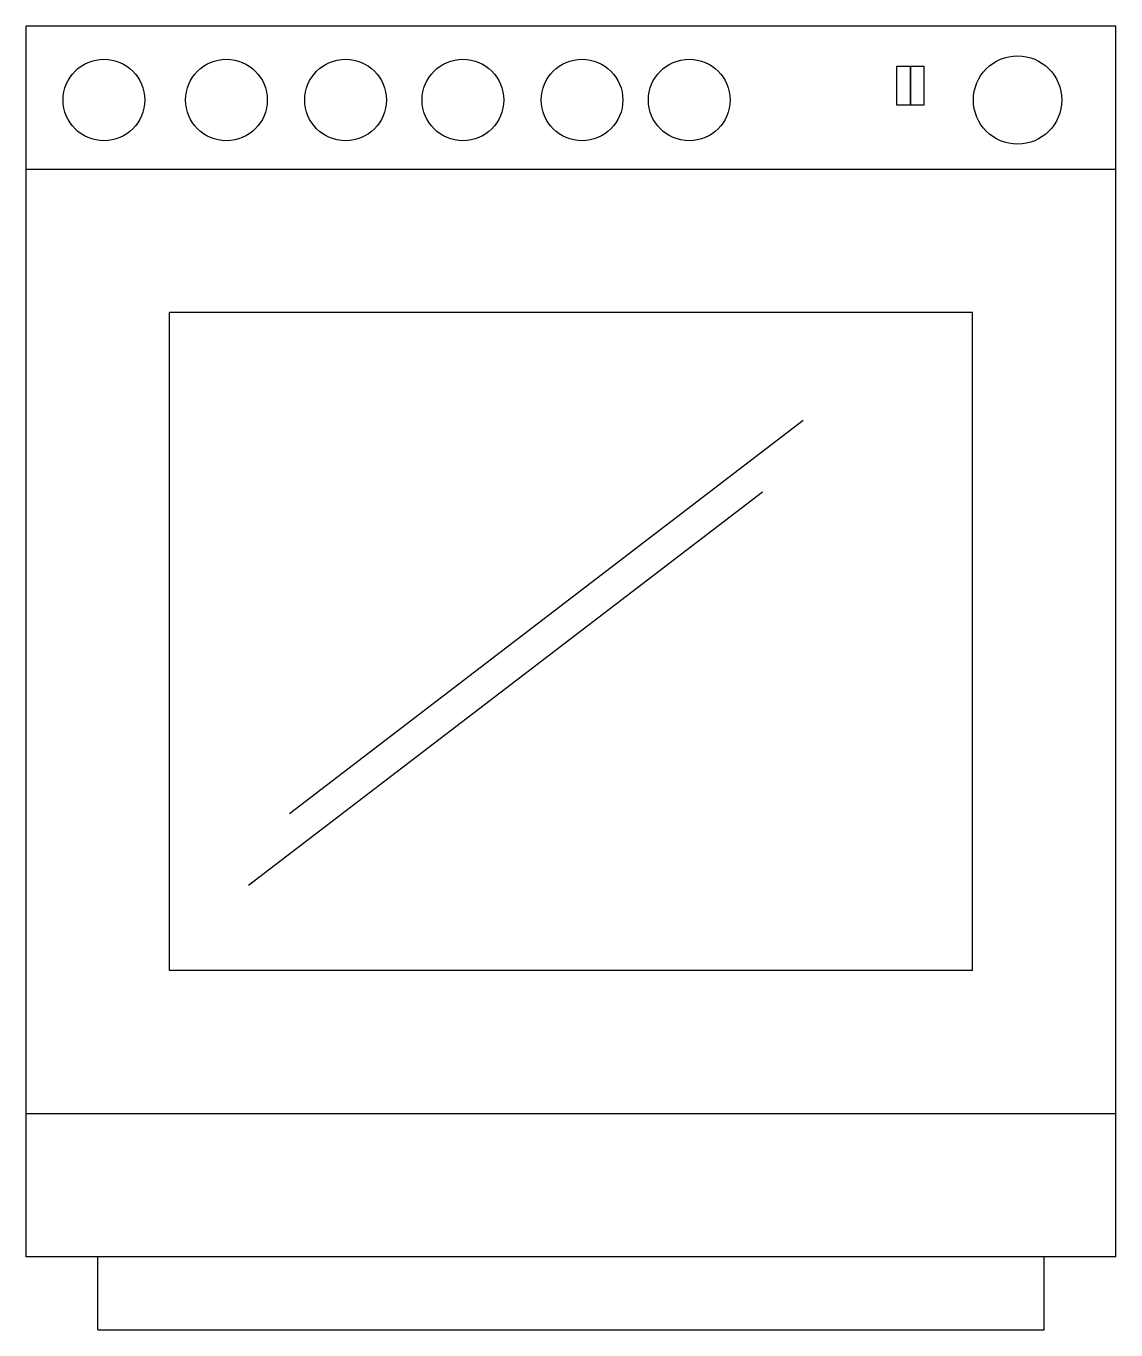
# Model space of a CAD drawing. Extents: x 21.918 to 22.678, y 17.382 to 18.292.
import ezdxf

# ---------------------------------------------------------------- set-up
doc = ezdxf.new("R2010")
doc.units = 0
doc.header["$LTSCALE"] = 0.5
doc.layers.get('0').update_dxf_attribs({"linetype": 'CONTINUOUS'})

msp = doc.modelspace()

# ---------------------------------------------------------------- linework, layer by layer
at = {"color": 0}
for p, q in [((22.67809, 18.29223), (21.91764, 18.29223)), ((21.91764, 17.43302), (21.91764, 18.29223)), ((22.67809, 17.43302), (22.67809, 18.29223)), ((22.67809, 18.19223), (21.91764, 18.19223)), ((22.57809, 18.09223), (22.01764, 18.09223)), ((22.01764, 17.63302), (22.01764, 18.09223)), ((22.57809, 17.63302), (22.57809, 18.09223)), ((22.45998, 18.01692), (22.10139, 17.7423)), ((22.43142, 17.96699), (22.07282, 17.69237)), ((22.57809, 17.63302), (22.01764, 17.63302)), ((22.67809, 17.53302), (21.91764, 17.53302)), ((22.67809, 17.43302), (21.91764, 17.43302)), ((21.96764, 17.38211), (21.96764, 17.43302)), ((22.62809, 17.38211), (22.62809, 17.43302)), ((21.96764, 17.38211), (22.62809, 17.38211))]:
    msp.add_line(p, q, dxfattribs=at)
for points in [[(22.52519, 18.26435), (22.53469, 18.26435), (22.53469, 18.23707), (22.52519, 18.23707)], [(22.53469, 18.26435), (22.54418, 18.26435), (22.54418, 18.23707), (22.53469, 18.23707)]]:
    msp.add_lwpolyline(points, close=True, dxfattribs=at)
for centre, radius in [((21.97196, 18.24063), 0.02849), ((22.05744, 18.24063), 0.02849), ((22.14054, 18.24063), 0.02849), ((22.22246, 18.24063), 0.02849), ((22.30556, 18.24063), 0.02849), ((22.38035, 18.24063), 0.02849), ((22.60948, 18.24063), 0.03086)]:
    msp.add_circle(centre, radius, dxfattribs=at)

doc.saveas('drawing.dxf')
